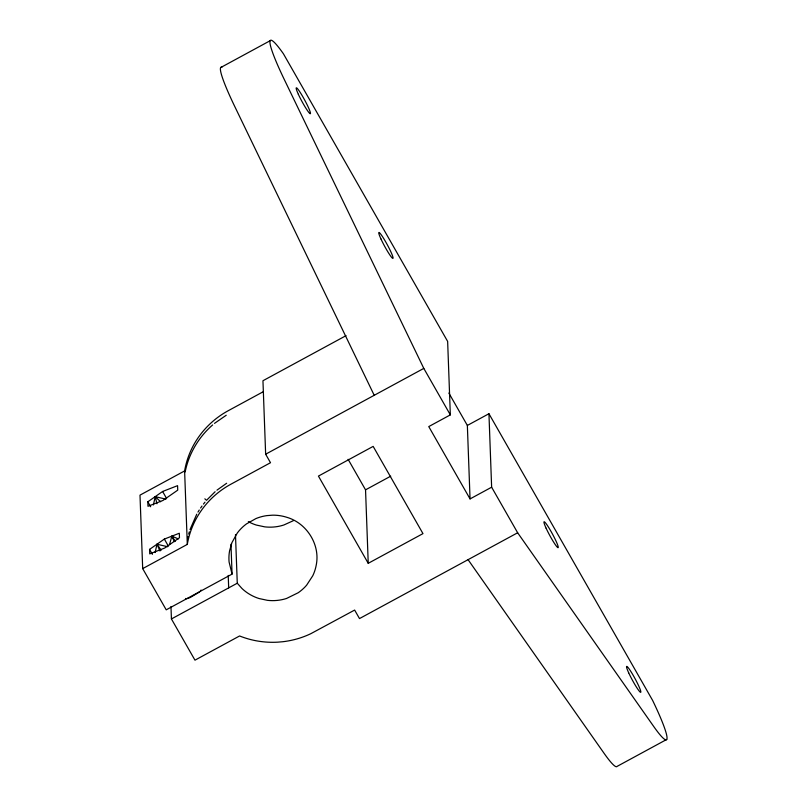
<?xml version="1.0" encoding="UTF-8"?>
<svg xmlns="http://www.w3.org/2000/svg" width="807" height="807" viewBox="0 0 807 807"><rect width="100%" height="100%" fill="white"/><g stroke="black" fill="none" stroke-linecap="round" stroke-linejoin="round"><path stroke-width="1.21" d="M187.617 538.723L188.122 536.393M153.391 504.97L155.216 496.648L165.949 499.15M155.136 552.563L156.962 544.231L167.695 546.732M169.541 544.604L171.841 536.161L178.387 538.905M188.677 534.113L189.312 531.843M190.008 529.574L196.757 514.18M197.977 512.092L199.248 510.034M200.6 508.007L201.992 506.019M203.455 504.072L204.968 502.166M212.655 424.936C200.479 435.487 191.36 449.56 186.861 465.044A84.442 82.213 -2.1 0 0 185.166 471.934M215.106 491.725L206.542 500.3L204.847 498.827M214.491 423.372L226.232 415.252M216.942 490.172L226.656 483.252M147.822 501.803L162.611 491.483L177.57 485.663L177.732 490.142L162.943 500.451L147.984 506.282L147.822 501.803L150.657 506.756M149.567 549.385L164.356 539.076L179.315 533.245L179.477 537.734L164.689 548.044L149.729 553.874L149.567 549.385L152.402 554.348M293.244 520.737L283.832 525.004A44.385 43.205 -2.1 0 1 275.863 526.789A44.395 43.225 -2.1 0 1 264.757 526.86L256.313 525.054A43.971 42.811 -2.1 0 1 248.324 521.625M220.745 67.526L270.315 40.622M346.042 335.651L262.951 380.733L265.644 454.21L270.506 462.714L230.842 484.24C215.247 492.694 202.315 506.009 194.537 521.978A87.388 85.078 -2.1 0 0 189.393 535.323A86.45 84.17 -2.1 0 0 187.305 544.402L142.688 568.612L166.222 609.83L232.063 574.11L230.963 544.221M263.405 391.637L228.149 410.763C212.554 419.226 199.622 432.532 191.844 448.5A87.388 85.078 -2.1 0 0 188.142 457.347A86.45 84.17 -2.1 0 0 184.611 470.925L187.305 544.402M184.611 470.925L139.994 495.135L142.688 568.612M265.644 454.21L423.796 368.396L284.397 79.722A70.401 7.293 61.5 0 1 283.449 53.837L447.643 341.411L450.336 414.879L428.759 426.59L470.047 498.918L491.634 487.206L488.941 413.729L467.354 425.44L470.047 498.918M368.234 563.316L318.432 476.09L373.167 446.392L422.969 533.619L368.234 563.316L365.541 489.839L390.719 476.18M488.941 413.729L652.601 700.375A70.401 7.293 61.5 0 1 653.559 726.26L517.65 532.771L359.498 618.576L354.636 610.062L310.766 633.717A86.359 84.069 -2.1 0 1 292.467 640.072A87.287 84.977 -2.1 0 1 282.722 641.736L277.779 642.16A87.59 85.28 -2.1 0 1 258.079 641.111A86.036 83.757 -2.1 0 1 253.287 640.193A87.721 85.411 -2.1 0 1 239.588 635.966L194.971 660.166L171.427 618.949L237.268 583.219L235.483 534.658M666.683 739.474L617.103 766.378A70.401 7.293 61.5 0 1 603.979 753.163L468.07 559.665M185.479 598.512L186.669 598.633A9.109 1.856 -29.7 0 0 190.361 597.442L198.925 592.318A9.109 1.856 -29.7 0 0 199.944 591.43M160.623 501.752L155.216 496.648L156.951 503.76M237.268 583.219L242.009 588.535A44.567 43.386 -2.1 0 0 248.566 593.649A43.971 42.811 -2.1 0 0 259.017 598.522L267.45 600.337A44.385 43.205 -2.1 0 0 286.525 598.481L298.237 592.721A44.113 42.953 -2.1 0 0 306.61 585.206L312.783 575.744A43.951 42.781 -2.1 0 0 316.243 565.041C320.399 544.614 306.7 523.077 286.838 517.307A43.941 42.781 -2.1 0 0 278.375 515.481A44.375 43.195 -2.1 0 0 272.595 515.179L266.865 515.612A44.072 42.912 -2.1 0 0 255.92 518.578L246.428 523.925A44.516 43.336 -2.1 0 0 237.298 533.024L231.912 542.657L229.581 550.808A44.092 42.932 -2.1 0 0 229.087 561.995L232.063 574.11M161.178 550.172L156.962 544.231L159.998 550.999M175.351 541.265L171.841 536.161L174.362 541.648M448.863 393.059L467.354 425.44M423.796 368.396L450.336 414.879M491.634 487.206L517.65 532.771M348.11 459.314L365.541 489.839M162.611 491.483L166.575 498.433M164.356 539.076L168.32 546.026M374.216 395.299L234.817 106.625A70.401 7.293 61.5 0 1 221.885 67.253M228.22 575.431L228.684 587.879M170.973 606.491L171.427 618.949M201.084 590.038A9.109 1.856 -29.7 0 1 200.671 590.663M298.338 94.258A14.768 1.533 61.5 0 0 310.271 113.747A14.768 1.533 61.5 0 0 301.344 94.248A14.768 1.533 61.5 0 0 298.338 94.258M380.924 238.902A14.768 1.533 61.5 0 0 392.868 258.401A14.768 1.533 61.5 0 0 383.93 238.892A14.768 1.533 61.5 0 0 380.924 238.902M546.107 528.202A14.768 1.533 61.5 0 0 558.051 547.701A14.768 1.533 61.5 0 0 549.113 528.192A14.768 1.533 61.5 0 0 546.107 528.202M628.703 672.856A14.768 1.533 61.5 0 0 640.647 692.356A14.768 1.533 61.5 0 0 631.71 672.846A14.768 1.533 61.5 0 0 628.703 672.856"/></g></svg>
